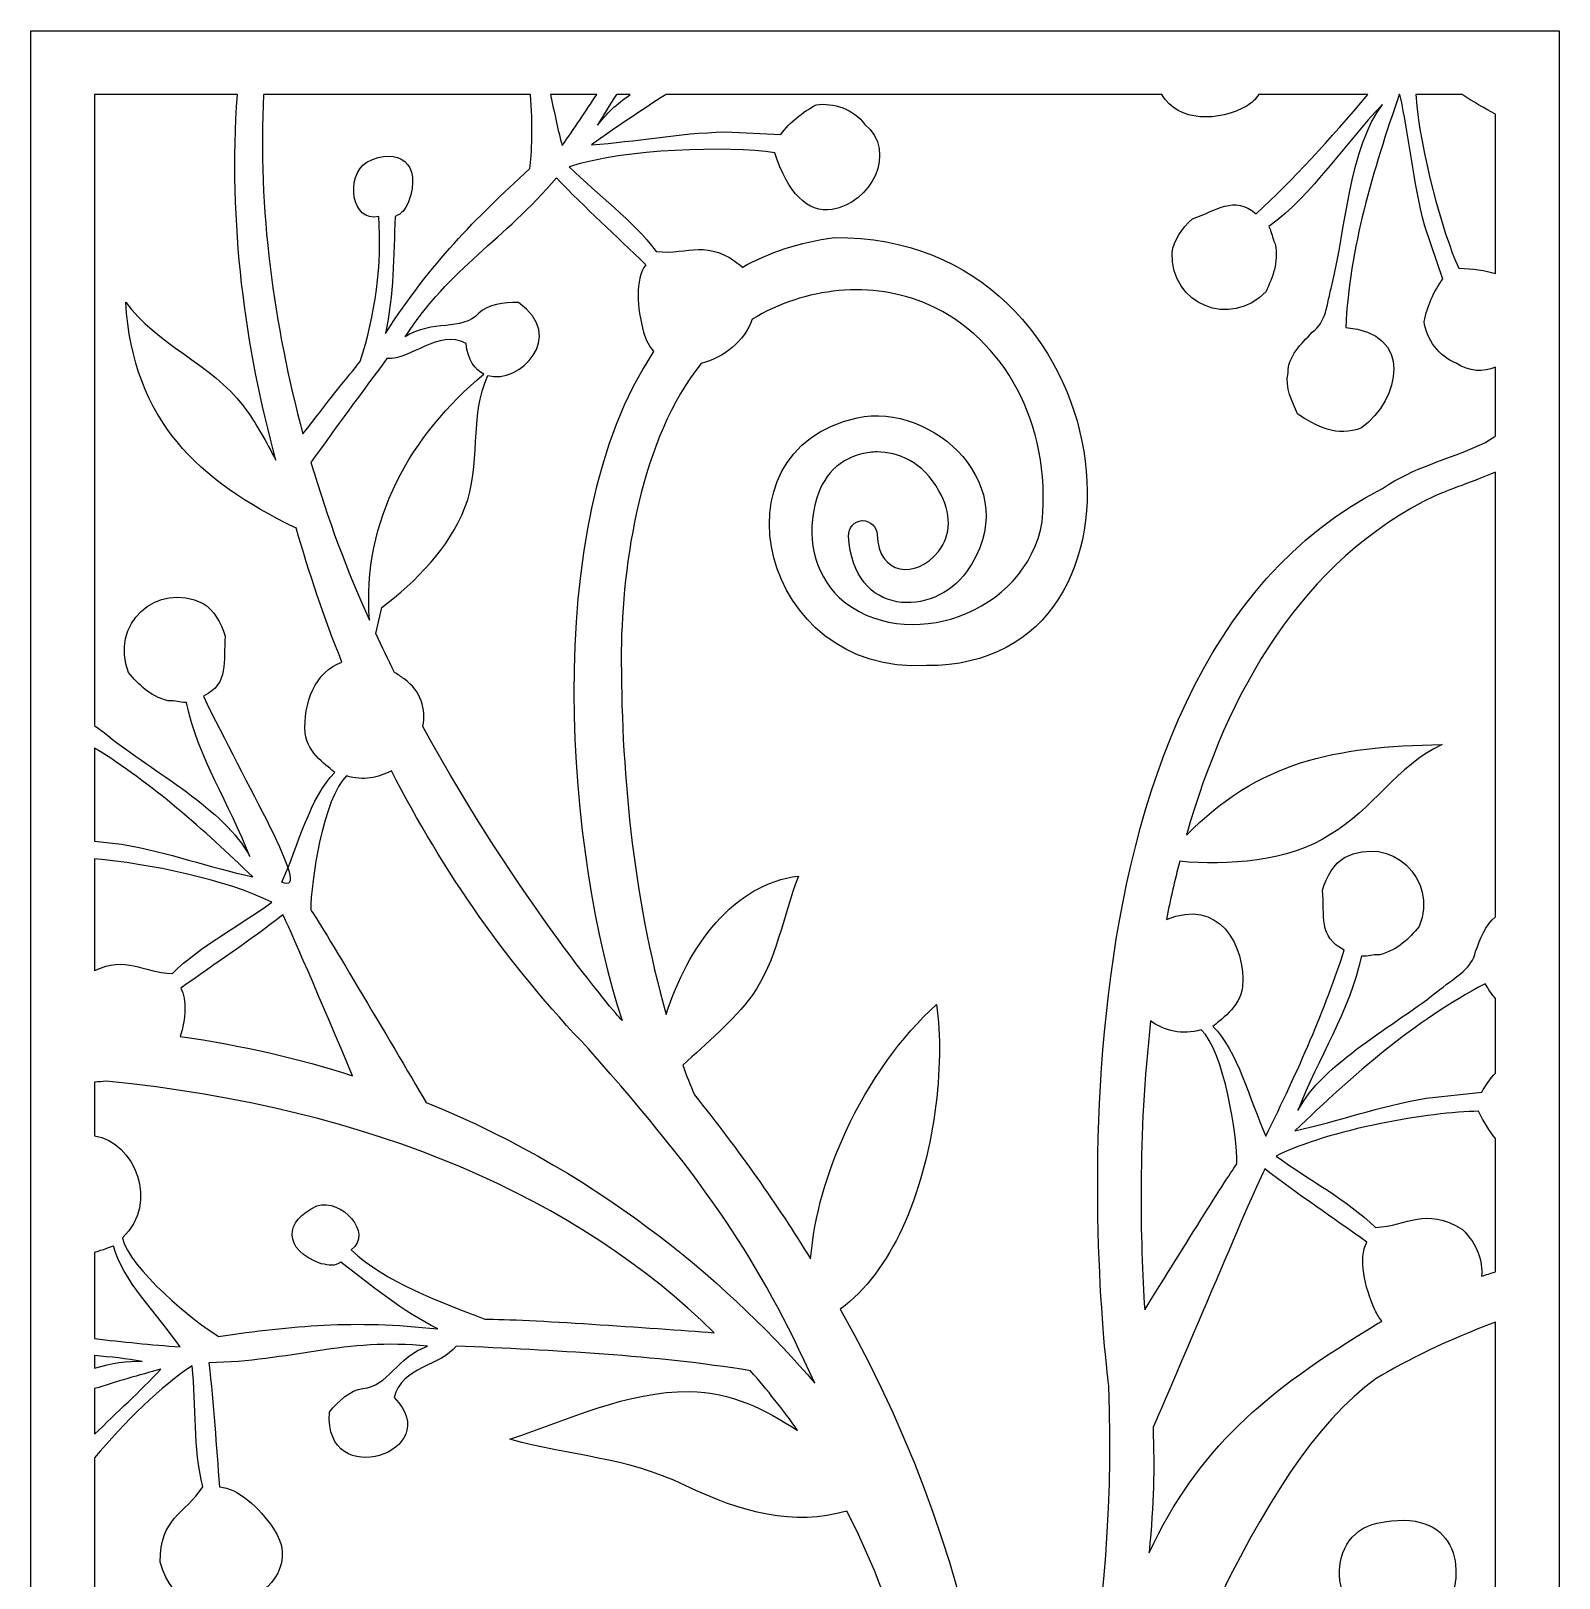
# Model space of a CAD drawing. Header units: centimetres. Extents: x -13.8 to -8, y -9 to 9.
# Drawn here: x -13.8 to -8, y 3.12 to 9 of the extents above; entities that cross this region are included whole.
import ezdxf

# ---------------------------------------------------------------- set-up
doc = ezdxf.new("R2010")
doc.units = ezdxf.units.CM
doc.header["$MEASUREMENT"] = 0
doc.layers.add('layer 1', color=7, linetype='Continuous')

msp = doc.modelspace()

# ---------------------------------------------------------------- linework, layer by layer
at = {"layer": 'layer 1', "color": 250}
for points, knots in [([(-7.99711, 9.00069), (-7.99711, 9.00069), (-13.80385, 9.00069), (-13.80385, 9.00069), (-13.80385, 9.00069), (-13.80385, 9.00069), (-13.80385, -9.00021), (-13.80385, -9.00021), (-13.80385, -9.00021), (-13.80385, -9.00021), (-7.99711, -9.00021), (-7.99711, -9.00021), (-7.99711, -9.00021), (-7.99711, -9.00021), (-7.99711, 9.00069), (-7.99711, 9.00069)], [0, 0, 0, 0, 0.2, 0.2, 0.2, 0.2, 0.4, 0.4, 0.4, 0.4, 0.6, 0.6, 0.6, 0.6, 1, 1, 1, 1]), ([(-13.5619, 8.75875), (-13.5619, 8.75875), (-13.01924, 8.75875), (-13.01924, 8.75875), (-13.01924, 8.75875), (-13.05449, 8.26856), (-12.98986, 7.79864), (-12.87276, 7.36895), (-12.87276, 7.36895), (-12.90981, 7.43896), (-12.94692, 7.50913), (-12.99624, 7.57498), (-12.99624, 7.57498), (-13.11853, 7.73552), (-13.32991, 7.81239), (-13.44384, 7.9703), (-13.44384, 7.9703), (-13.41496, 7.51735), (-13.16781, 7.29208), (-12.79857, 7.1123), (-12.79857, 7.1123), (-12.79857, 7.1123), (-12.79589, 7.1123), (-12.79589, 7.1123), (-12.79589, 7.1123), (-12.74687, 6.9396), (-12.68894, 6.769), (-12.62189, 6.60165), (-12.62189, 6.60165), (-12.72172, 6.56852), (-12.77129, 6.4447), (-12.76135, 6.33213), (-12.76135, 6.33213), (-12.75456, 6.25558), (-12.67036, 6.20292), (-12.6494, 6.18227), (-12.6494, 6.18227), (-12.74212, 6.09152), (-12.78863, 5.90306), (-12.85032, 5.76585), (-12.85032, 5.76585), (-12.72641, 5.70566), (-12.99575, 6.15088), (-13.1484, 6.47285), (-13.1484, 6.47285), (-13.04796, 6.52098), (-13.0752, 6.60448), (-13.06524, 6.70075), (-13.06524, 6.70075), (-13.08186, 6.75316), (-13.10868, 6.80035), (-13.14951, 6.82467), (-13.14951, 6.82467), (-13.32622, 6.91364), (-13.50579, 6.74394), (-13.43289, 6.56226), (-13.43289, 6.56226), (-13.39175, 6.51537), (-13.35662, 6.47463), (-13.28237, 6.45497), (-13.28237, 6.45497), (-13.25012, 6.45643), (-13.24578, 6.44781), (-13.21308, 6.44908), (-13.21308, 6.44908), (-13.16998, 6.24121), (-13.04737, 6.06019), (-12.97238, 5.86327), (-12.97238, 5.86327), (-13.06448, 6.04121), (-13.34201, 6.18666), (-13.51171, 6.32261), (-13.51171, 6.32261), (-13.52938, 6.33677), (-13.54632, 6.3491), (-13.5619, 6.36079), (-13.5619, 6.36079), (-13.5619, 6.36079), (-13.5619, 8.75875), (-13.5619, 8.75875)], [0, 0, 0, 0, 0.047619, 0.047619, 0.047619, 0.047619, 0.0952381, 0.0952381, 0.0952381, 0.0952381, 0.1428571, 0.1428571, 0.1428571, 0.1428571, 0.1904762, 0.1904762, 0.1904762, 0.1904762, 0.2380952, 0.2380952, 0.2380952, 0.2380952, 0.2857143, 0.2857143, 0.2857143, 0.2857143, 0.3333333, 0.3333333, 0.3333333, 0.3333333, 0.3809524, 0.3809524, 0.3809524, 0.3809524, 0.4285714, 0.4285714, 0.4285714, 0.4285714, 0.4761905, 0.4761905, 0.4761905, 0.4761905, 0.5238095, 0.5238095, 0.5238095, 0.5238095, 0.5714286, 0.5714286, 0.5714286, 0.5714286, 0.6190476, 0.6190476, 0.6190476, 0.6190476, 0.6666667, 0.6666667, 0.6666667, 0.6666667, 0.7142857, 0.7142857, 0.7142857, 0.7142857, 0.7619048, 0.7619048, 0.7619048, 0.7619048, 0.8095238, 0.8095238, 0.8095238, 0.8095238, 0.8571429, 0.8571429, 0.8571429, 0.8571429, 0.9047619, 0.9047619, 0.9047619, 0.9047619, 1, 1, 1, 1]), ([(-12.91979, 8.75875), (-12.91979, 8.75875), (-11.90541, 8.75875), (-11.90541, 8.75875), (-11.90541, 8.75875), (-11.89631, 8.64748), (-11.90012, 8.53121), (-11.90854, 8.47739), (-11.90854, 8.47739), (-12.11854, 8.28437), (-12.28134, 8.12217), (-12.45715, 7.85047), (-12.45715, 7.85047), (-12.42457, 7.99619), (-12.4259, 8.1474), (-12.42021, 8.29583), (-12.42021, 8.29583), (-12.39155, 8.30628), (-12.38359, 8.32159), (-12.36861, 8.35069), (-12.36861, 8.35069), (-12.31573, 8.49939), (-12.40856, 8.56261), (-12.52797, 8.50227), (-12.52797, 8.50227), (-12.61134, 8.44809), (-12.58541, 8.27085), (-12.48219, 8.2956), (-12.48219, 8.2956), (-12.46847, 8.11707), (-12.49674, 7.9181), (-12.55275, 7.74429), (-12.55275, 7.74429), (-12.59627, 7.69196), (-12.67889, 7.58746), (-12.77044, 7.46986), (-12.77044, 7.46986), (-12.88051, 7.87886), (-12.94303, 8.32678), (-12.91979, 8.75875)], [0, 0, 0, 0, 0.0909091, 0.0909091, 0.0909091, 0.0909091, 0.1818182, 0.1818182, 0.1818182, 0.1818182, 0.2727273, 0.2727273, 0.2727273, 0.2727273, 0.3636364, 0.3636364, 0.3636364, 0.3636364, 0.4545455, 0.4545455, 0.4545455, 0.4545455, 0.5454545, 0.5454545, 0.5454545, 0.5454545, 0.6363636, 0.6363636, 0.6363636, 0.6363636, 0.7272727, 0.7272727, 0.7272727, 0.7272727, 0.8181818, 0.8181818, 0.8181818, 0.8181818, 1, 1, 1, 1]), ([(-11.82972, 8.75875), (-11.82972, 8.75875), (-11.65407, 8.75875), (-11.65407, 8.75875), (-11.65407, 8.75875), (-11.69593, 8.69469), (-11.73977, 8.62994), (-11.78519, 8.56476), (-11.78519, 8.56476), (-11.80194, 8.62441), (-11.81484, 8.69234), (-11.82972, 8.75875)], [0, 0, 0, 0, 0.25, 0.25, 0.25, 0.25, 0.5, 0.5, 0.5, 0.5, 1, 1, 1, 1]), ([(-11.39039, 8.75875), (-11.39039, 8.75875), (-9.50641, 8.75875), (-9.50641, 8.75875), (-9.50641, 8.75875), (-9.44286, 8.65289), (-9.29092, 8.6544), (-9.18212, 8.71659), (-9.18212, 8.71659), (-9.16387, 8.72701), (-9.14969, 8.74197), (-9.13848, 8.75875), (-9.13848, 8.75875), (-9.13848, 8.75875), (-8.724, 8.75875), (-8.724, 8.75875), (-8.724, 8.75875), (-8.86672, 8.58845), (-9.00895, 8.43377), (-9.14819, 8.30613), (-9.14819, 8.30613), (-9.2339, 8.37727), (-9.29837, 8.31763), (-9.38999, 8.28646), (-9.38999, 8.28646), (-9.43065, 8.24943), (-9.46233, 8.20535), (-9.46737, 8.1581), (-9.46737, 8.1581), (-9.47433, 7.96039), (-9.24511, 7.86817), (-9.11054, 8.01031), (-9.11054, 8.01031), (-9.08513, 8.06729), (-9.06279, 8.11623), (-9.07595, 8.19191), (-9.07595, 8.19191), (-9.09078, 8.22059), (-9.08475, 8.22814), (-9.09957, 8.2573), (-9.09957, 8.2573), (-8.92873, 8.38333), (-8.81553, 8.57038), (-8.66797, 8.72079), (-8.66797, 8.72079), (-8.79112, 8.56276), (-8.80728, 8.24984), (-8.85987, 8.03885), (-8.85987, 8.03885), (-8.88043, 7.95639), (-8.88189, 7.89393), (-8.93468, 7.85574), (-8.93468, 7.85574), (-8.97795, 7.81039), (-9.02653, 7.76509), (-9.02706, 7.70101), (-9.02706, 7.70101), (-9.03948, 7.64526), (-9.01043, 7.59119), (-8.99069, 7.54577), (-8.99069, 7.54577), (-8.92332, 7.49918), (-8.83875, 7.45366), (-8.74753, 7.49289), (-8.74753, 7.49289), (-8.6003, 7.59879), (-8.54791, 7.85534), (-8.80782, 7.87314), (-8.80782, 7.87314), (-8.79367, 8.17443), (-8.70345, 8.47253), (-8.60429, 8.75875), (-8.60429, 8.75875), (-8.60429, 8.75875), (-8.60167, 8.75875), (-8.60167, 8.75875), (-8.60167, 8.75875), (-8.56525, 8.59241), (-8.55411, 8.43662), (-8.50739, 8.25873), (-8.50739, 8.25873), (-8.50739, 8.25873), (-8.43924, 8.05772), (-8.43924, 8.05772), (-8.43924, 8.05772), (-8.47469, 8.00931), (-8.49628, 7.95643), (-8.51007, 7.89595), (-8.51007, 7.89595), (-8.5002, 7.8283), (-8.45401, 7.76383), (-8.38762, 7.73826), (-8.38762, 7.73826), (-8.33744, 7.70497), (-8.28492, 7.70374), (-8.23906, 7.72267), (-8.23906, 7.72267), (-8.23906, 7.72267), (-8.23906, 7.46135), (-8.23906, 7.46135), (-8.23906, 7.46135), (-8.25246, 7.45292), (-8.26588, 7.44418), (-8.27935, 7.43511), (-8.27935, 7.43511), (-8.4329, 7.36571), (-8.54648, 7.34474), (-8.66741, 7.26238), (-8.66741, 7.26238), (-10.04569, 6.56228), (-9.72081, 3.9632), (-9.70844, 3.85195), (-9.70844, 3.85195), (-9.6668, 2.83818), (-9.91883, 1.95399), (-10.13464, 1.39344), (-10.13464, 1.39344), (-10.13464, 1.39344), (-10.16112, 1.37295), (-10.16112, 1.37295), (-10.16112, 1.37295), (-10.07126, 2.12531), (-10.13069, 3.08045), (-10.72862, 4.14337), (-10.72862, 4.14337), (-10.62979, 4.21481), (-10.55212, 4.32365), (-10.49363, 4.4497), (-10.49363, 4.4497), (-10.36777, 4.72093), (-10.33076, 5.07217), (-10.36247, 5.3009), (-10.36247, 5.3009), (-10.49548, 5.18063), (-10.61873, 5.00965), (-10.70733, 4.8187), (-10.70733, 4.8187), (-10.77877, 4.66474), (-10.82775, 4.49789), (-10.84133, 4.33447), (-10.84133, 4.33447), (-10.96736, 4.5388), (-11.11361, 4.7468), (-11.28292, 4.95787), (-11.28292, 4.95787), (-11.29832, 4.99466), (-11.31297, 5.03223), (-11.32689, 5.07045), (-11.32689, 5.07045), (-11.23655, 5.15426), (-11.13438, 5.23819), (-11.06353, 5.33579), (-11.06353, 5.33579), (-10.96901, 5.46732), (-10.94765, 5.63595), (-10.88719, 5.78894), (-10.88719, 5.78894), (-11.13255, 5.76048), (-11.30934, 5.52153), (-11.38966, 5.26349), (-11.38966, 5.26349), (-11.51802, 5.70735), (-11.56272, 6.21251), (-11.56055, 6.64361), (-11.56055, 6.64361), (-11.55764, 6.97251), (-11.48686, 7.45543), (-11.25649, 7.73727), (-11.25649, 7.73727), (-11.17254, 7.75782), (-11.09128, 7.82133), (-11.06332, 7.90482), (-11.06332, 7.90482), (-10.86302, 8.02629), (-10.60941, 8.05567), (-10.39185, 7.95979), (-10.39185, 7.95979), (-10.1073, 7.83441), (-9.92553, 7.50646), (-9.96133, 7.13568), (-9.96133, 7.13568), (-10.02014, 6.78487), (-10.48455, 6.62601), (-10.73117, 6.84596), (-10.73117, 6.84596), (-10.82997, 6.94354), (-10.86153, 7.07939), (-10.81774, 7.22628), (-10.81774, 7.22628), (-10.78886, 7.32369), (-10.71331, 7.38833), (-10.6159, 7.39918), (-10.6159, 7.39918), (-10.60712, 7.40027), (-10.59787, 7.40082), (-10.58862, 7.40082), (-10.58862, 7.40082), (-10.51001, 7.40082), (-10.41377, 7.36286), (-10.35358, 7.25364), (-10.35358, 7.25364), (-10.30564, 7.16725), (-10.30564, 7.08489), (-10.35509, 7.02306), (-10.35509, 7.02306), (-10.44031, 6.9157), (-10.58408, 6.93222), (-10.58837, 7.08622), (-10.58837, 7.08622), (-10.5897, 7.11559), (-10.61323, 7.13984), (-10.64362, 7.13984), (-10.64362, 7.13984), (-10.64435, 7.13984), (-10.64526, 7.13984), (-10.64613, 7.13971), (-10.64613, 7.13971), (-10.67487, 7.13837), (-10.69827, 7.1123), (-10.6968, 7.08073), (-10.6968, 7.08073), (-10.68089, 6.77228), (-10.37455, 6.77024), (-10.24848, 6.94566), (-10.24848, 6.94566), (-10.01603, 7.26911), (-10.38039, 7.59332), (-10.66472, 7.53066), (-10.66472, 7.53066), (-11.23216, 7.40558), (-11.02869, 6.55108), (-10.4004, 6.58878), (-10.4004, 6.58878), (-9.45312, 6.58402), (-9.63809, 8.22549), (-10.7518, 8.21541), (-10.7518, 8.21541), (-10.88362, 8.19819), (-10.99948, 8.15921), (-11.10092, 8.10235), (-11.10092, 8.10235), (-11.1019, 8.10371), (-11.10278, 8.10507), (-11.10379, 8.10644), (-11.10379, 8.10644), (-11.23353, 8.21388), (-11.30225, 8.14927), (-11.4276, 8.16238), (-11.4276, 8.16238), (-11.52012, 8.28462), (-11.6473, 8.37437), (-11.75836, 8.48426), (-11.75836, 8.48426), (-11.54846, 8.55375), (-11.15514, 8.56387), (-10.97701, 8.53805), (-10.97701, 8.53805), (-10.9286, 8.38536), (-10.8528, 8.30724), (-10.75937, 8.32233), (-10.75937, 8.32233), (-10.61313, 8.34609), (-10.50894, 8.53932), (-10.63578, 8.6468), (-10.63578, 8.6468), (-10.67856, 8.70308), (-10.75286, 8.72932), (-10.82015, 8.72001), (-10.82015, 8.72001), (-10.87405, 8.69013), (-10.91852, 8.65489), (-10.9549, 8.60767), (-10.9549, 8.60767), (-10.9549, 8.60767), (-11.16557, 8.6171), (-11.16557, 8.6171), (-11.16557, 8.6171), (-11.34992, 8.61241), (-11.50278, 8.57936), (-11.67345, 8.56841), (-11.67345, 8.56841), (-11.58122, 8.63372), (-11.48706, 8.69833), (-11.39039, 8.75875)], [0, 0, 0, 0, 0.0138889, 0.0138889, 0.0138889, 0.0138889, 0.0277778, 0.0277778, 0.0277778, 0.0277778, 0.0416667, 0.0416667, 0.0416667, 0.0416667, 0.0555556, 0.0555556, 0.0555556, 0.0555556, 0.0694444, 0.0694444, 0.0694444, 0.0694444, 0.0833333, 0.0833333, 0.0833333, 0.0833333, 0.0972222, 0.0972222, 0.0972222, 0.0972222, 0.1111111, 0.1111111, 0.1111111, 0.1111111, 0.125, 0.125, 0.125, 0.125, 0.1388889, 0.1388889, 0.1388889, 0.1388889, 0.1527778, 0.1527778, 0.1527778, 0.1527778, 0.1666667, 0.1666667, 0.1666667, 0.1666667, 0.1805556, 0.1805556, 0.1805556, 0.1805556, 0.1944444, 0.1944444, 0.1944444, 0.1944444, 0.2083333, 0.2083333, 0.2083333, 0.2083333, 0.2222222, 0.2222222, 0.2222222, 0.2222222, 0.2361111, 0.2361111, 0.2361111, 0.2361111, 0.25, 0.25, 0.25, 0.25, 0.2638889, 0.2638889, 0.2638889, 0.2638889, 0.2777778, 0.2777778, 0.2777778, 0.2777778, 0.2916667, 0.2916667, 0.2916667, 0.2916667, 0.3055556, 0.3055556, 0.3055556, 0.3055556, 0.3194444, 0.3194444, 0.3194444, 0.3194444, 0.3333333, 0.3333333, 0.3333333, 0.3333333, 0.3472222, 0.3472222, 0.3472222, 0.3472222, 0.3611111, 0.3611111, 0.3611111, 0.3611111, 0.375, 0.375, 0.375, 0.375, 0.3888889, 0.3888889, 0.3888889, 0.3888889, 0.4027778, 0.4027778, 0.4027778, 0.4027778, 0.4166667, 0.4166667, 0.4166667, 0.4166667, 0.4305556, 0.4305556, 0.4305556, 0.4305556, 0.4444444, 0.4444444, 0.4444444, 0.4444444, 0.4583333, 0.4583333, 0.4583333, 0.4583333, 0.4722222, 0.4722222, 0.4722222, 0.4722222, 0.4861111, 0.4861111, 0.4861111, 0.4861111, 0.5, 0.5, 0.5, 0.5, 0.5138889, 0.5138889, 0.5138889, 0.5138889, 0.5277778, 0.5277778, 0.5277778, 0.5277778, 0.5416667, 0.5416667, 0.5416667, 0.5416667, 0.5555556, 0.5555556, 0.5555556, 0.5555556, 0.5694444, 0.5694444, 0.5694444, 0.5694444, 0.5833333, 0.5833333, 0.5833333, 0.5833333, 0.5972222, 0.5972222, 0.5972222, 0.5972222, 0.6111111, 0.6111111, 0.6111111, 0.6111111, 0.625, 0.625, 0.625, 0.625, 0.6388889, 0.6388889, 0.6388889, 0.6388889, 0.6527778, 0.6527778, 0.6527778, 0.6527778, 0.6666667, 0.6666667, 0.6666667, 0.6666667, 0.6805556, 0.6805556, 0.6805556, 0.6805556, 0.6944444, 0.6944444, 0.6944444, 0.6944444, 0.7083333, 0.7083333, 0.7083333, 0.7083333, 0.7222222, 0.7222222, 0.7222222, 0.7222222, 0.7361111, 0.7361111, 0.7361111, 0.7361111, 0.75, 0.75, 0.75, 0.75, 0.7638889, 0.7638889, 0.7638889, 0.7638889, 0.7777778, 0.7777778, 0.7777778, 0.7777778, 0.7916667, 0.7916667, 0.7916667, 0.7916667, 0.8055556, 0.8055556, 0.8055556, 0.8055556, 0.8194444, 0.8194444, 0.8194444, 0.8194444, 0.8333333, 0.8333333, 0.8333333, 0.8333333, 0.8472222, 0.8472222, 0.8472222, 0.8472222, 0.8611111, 0.8611111, 0.8611111, 0.8611111, 0.875, 0.875, 0.875, 0.875, 0.8888889, 0.8888889, 0.8888889, 0.8888889, 0.9027778, 0.9027778, 0.9027778, 0.9027778, 0.9166667, 0.9166667, 0.9166667, 0.9166667, 0.9305556, 0.9305556, 0.9305556, 0.9305556, 0.9444444, 0.9444444, 0.9444444, 0.9444444, 0.9583333, 0.9583333, 0.9583333, 0.9583333, 0.9722222, 0.9722222, 0.9722222, 0.9722222, 1, 1, 1, 1]), ([(-11.57892, 8.75875), (-11.57892, 8.75875), (-11.52697, 8.75875), (-11.52697, 8.75875), (-11.52697, 8.75875), (-11.57712, 8.72329), (-11.62016, 8.68494), (-11.6509, 8.64247), (-11.6509, 8.64247), (-11.6286, 8.68209), (-11.60421, 8.72064), (-11.57892, 8.75875)], [0, 0, 0, 0, 0.25, 0.25, 0.25, 0.25, 0.5, 0.5, 0.5, 0.5, 1, 1, 1, 1]), ([(-8.54195, 8.75875), (-8.54195, 8.75875), (-8.36569, 8.75875), (-8.36569, 8.75875), (-8.36569, 8.75875), (-8.32402, 8.73249), (-8.28221, 8.70699), (-8.23906, 8.68428), (-8.23906, 8.68428), (-8.23906, 8.68428), (-8.23906, 8.07892), (-8.23906, 8.07892), (-8.23906, 8.07892), (-8.27773, 8.09066), (-8.32432, 8.09727), (-8.37812, 8.0986), (-8.37812, 8.0986), (-8.44173, 8.23869), (-8.52376, 8.53606), (-8.54195, 8.75875)], [0, 0, 0, 0, 0.1666667, 0.1666667, 0.1666667, 0.1666667, 0.3333333, 0.3333333, 0.3333333, 0.3333333, 0.5, 0.5, 0.5, 0.5, 0.6666667, 0.6666667, 0.6666667, 0.6666667, 1, 1, 1, 1]), ([(-12.42183, 6.56253), (-12.41001, 6.55532), (-12.39793, 6.54724), (-12.38556, 6.5382), (-12.38556, 6.5382), (-12.32117, 6.49217), (-12.30201, 6.42354), (-12.31426, 6.35734), (-12.31426, 6.35734), (-11.95062, 5.69124), (-11.57255, 5.25717), (-11.5631, 5.24526), (-11.5631, 5.24526), (-11.5631, 5.24526), (-11.55761, 5.23977), (-11.55761, 5.23977), (-11.55761, 5.23977), (-11.75774, 5.84478), (-11.88619, 7.11022), (-11.43766, 7.78288), (-11.43766, 7.78288), (-11.45405, 7.80157), (-11.46713, 7.82552), (-11.47556, 7.85551), (-11.47556, 7.85551), (-11.50141, 7.94767), (-11.50919, 8.05556), (-11.46755, 8.11234), (-11.46755, 8.11234), (-11.58113, 8.22277), (-11.69598, 8.32625), (-11.80717, 8.44278), (-11.80717, 8.44278), (-12.00611, 8.20578), (-12.21118, 8.10155), (-12.38168, 7.83875), (-12.38168, 7.83875), (-12.28001, 7.90439), (-12.16639, 7.85796), (-12.10183, 7.92756), (-12.10183, 7.92756), (-12.06619, 7.96129), (-12.00808, 7.96993), (-11.95133, 7.9688), (-11.95133, 7.9688), (-11.76505, 7.83813), (-11.94834, 7.65737), (-12.06764, 7.6911), (-12.06764, 7.6911), (-12.13916, 7.53685), (-12.09202, 7.34581), (-12.15484, 7.18956), (-12.15484, 7.18956), (-12.2165, 7.033), (-12.34017, 6.90952), (-12.47047, 6.80925), (-12.47047, 6.80925), (-12.47047, 6.80925), (-12.49387, 6.71036), (-12.49387, 6.71036), (-12.49387, 6.71036), (-12.47019, 6.66011), (-12.44612, 6.61085), (-12.42183, 6.56253)], [0, 0, 0, 0, 0.0588235, 0.0588235, 0.0588235, 0.0588235, 0.1176471, 0.1176471, 0.1176471, 0.1176471, 0.1764706, 0.1764706, 0.1764706, 0.1764706, 0.2352941, 0.2352941, 0.2352941, 0.2352941, 0.2941176, 0.2941176, 0.2941176, 0.2941176, 0.3529412, 0.3529412, 0.3529412, 0.3529412, 0.4117647, 0.4117647, 0.4117647, 0.4117647, 0.4705882, 0.4705882, 0.4705882, 0.4705882, 0.5294118, 0.5294118, 0.5294118, 0.5294118, 0.5882353, 0.5882353, 0.5882353, 0.5882353, 0.6470588, 0.6470588, 0.6470588, 0.6470588, 0.7058824, 0.7058824, 0.7058824, 0.7058824, 0.7647059, 0.7647059, 0.7647059, 0.7647059, 0.8235294, 0.8235294, 0.8235294, 0.8235294, 0.8823529, 0.8823529, 0.8823529, 0.8823529, 1, 1, 1, 1]), ([(-12.08309, 7.69688), (-12.36037, 7.46409), (-12.54623, 7.14446), (-12.51726, 6.76117), (-12.51726, 6.76117), (-12.60025, 6.9429), (-12.67638, 7.14577), (-12.73983, 7.36124), (-12.73983, 7.36124), (-12.645, 7.49453), (-12.54735, 7.62574), (-12.45107, 7.7555), (-12.45107, 7.7555), (-12.35932, 7.74997), (-12.25747, 7.86778), (-12.15046, 7.81333), (-12.15046, 7.81333), (-12.14338, 7.74927), (-12.11699, 7.71288), (-12.08309, 7.69688)], [0, 0, 0, 0, 0.1666667, 0.1666667, 0.1666667, 0.1666667, 0.3333333, 0.3333333, 0.3333333, 0.3333333, 0.5, 0.5, 0.5, 0.5, 0.6666667, 0.6666667, 0.6666667, 0.6666667, 1, 1, 1, 1]), ([(-8.23906, 7.32335), (-8.23906, 7.32335), (-8.23906, 5.63417), (-8.23906, 5.63417), (-8.23906, 5.63417), (-8.27782, 5.60243), (-8.29547, 5.55063), (-8.3147, 5.50217), (-8.3147, 5.50217), (-8.32734, 5.43826), (-8.38346, 5.41083), (-8.44979, 5.35768), (-8.44979, 5.35768), (-8.61949, 5.22173), (-8.89703, 5.07629), (-8.98913, 4.89836), (-8.98913, 4.89836), (-8.91413, 5.09527), (-8.79152, 5.27629), (-8.74842, 5.48417), (-8.74842, 5.48417), (-8.71573, 5.4829), (-8.71139, 5.49151), (-8.67914, 5.49004), (-8.67914, 5.49004), (-8.60489, 5.50971), (-8.56976, 5.55044), (-8.52862, 5.59735), (-8.52862, 5.59735), (-8.45571, 5.77901), (-8.63529, 5.94872), (-8.812, 5.85976), (-8.812, 5.85976), (-8.85282, 5.83544), (-8.87964, 5.78823), (-8.89626, 5.73582), (-8.89626, 5.73582), (-8.8863, 5.63955), (-8.91354, 5.55606), (-8.81311, 5.50793), (-8.81311, 5.50793), (-8.88349, 5.28883), (-8.98844, 5.04889), (-9.11119, 4.80094), (-9.11119, 4.80094), (-9.17288, 4.93814), (-9.21938, 5.12661), (-9.31211, 5.21736), (-9.31211, 5.21736), (-9.29115, 5.238), (-9.20694, 5.29067), (-9.20016, 5.36721), (-9.20016, 5.36721), (-9.18609, 5.52657), (-9.29121, 5.70842), (-9.48943, 5.62374), (-9.48943, 5.62374), (-9.4747, 5.69769), (-9.45789, 5.7717), (-9.43876, 5.84532), (-9.43876, 5.84532), (-9.25898, 5.8281), (-9.0224, 5.84319), (-8.867, 5.94688), (-8.867, 5.94688), (-8.70495, 6.0401), (-8.61436, 6.20903), (-8.44146, 6.28871), (-8.44146, 6.28871), (-8.85598, 6.2817), (-9.13736, 6.22408), (-9.41339, 5.94402), (-9.41339, 5.94402), (-9.25817, 6.48773), (-8.97678, 6.98881), (-8.46749, 7.23445), (-8.46749, 7.23445), (-8.44638, 7.24442), (-8.33784, 7.28346), (-8.23906, 7.32335)], [0, 0, 0, 0, 0.047619, 0.047619, 0.047619, 0.047619, 0.0952381, 0.0952381, 0.0952381, 0.0952381, 0.1428571, 0.1428571, 0.1428571, 0.1428571, 0.1904762, 0.1904762, 0.1904762, 0.1904762, 0.2380952, 0.2380952, 0.2380952, 0.2380952, 0.2857143, 0.2857143, 0.2857143, 0.2857143, 0.3333333, 0.3333333, 0.3333333, 0.3333333, 0.3809524, 0.3809524, 0.3809524, 0.3809524, 0.4285714, 0.4285714, 0.4285714, 0.4285714, 0.4761905, 0.4761905, 0.4761905, 0.4761905, 0.5238095, 0.5238095, 0.5238095, 0.5238095, 0.5714286, 0.5714286, 0.5714286, 0.5714286, 0.6190476, 0.6190476, 0.6190476, 0.6190476, 0.6666667, 0.6666667, 0.6666667, 0.6666667, 0.7142857, 0.7142857, 0.7142857, 0.7142857, 0.7619048, 0.7619048, 0.7619048, 0.7619048, 0.8095238, 0.8095238, 0.8095238, 0.8095238, 0.8571429, 0.8571429, 0.8571429, 0.8571429, 0.9047619, 0.9047619, 0.9047619, 0.9047619, 1, 1, 1, 1]), ([(-13.5619, 5.92124), (-13.5619, 5.92124), (-13.5619, 6.2754), (-13.5619, 6.2754), (-13.5619, 6.2754), (-13.34292, 6.14086), (-13.14673, 5.96452), (-12.96099, 5.78617), (-12.96099, 5.78617), (-13.12924, 5.82257), (-13.27646, 5.87831), (-13.45926, 5.9105), (-13.45926, 5.9105), (-13.45926, 5.9105), (-13.5619, 5.92124), (-13.5619, 5.92124)], [0, 0, 0, 0, 0.2, 0.2, 0.2, 0.2, 0.4, 0.4, 0.4, 0.4, 0.6, 0.6, 0.6, 0.6, 1, 1, 1, 1]), ([(-12.43437, 6.18946), (-12.23823, 5.80683), (-11.98923, 5.44862), (-11.6839, 5.13134), (-11.6839, 5.13134), (-11.22676, 4.61253), (-11.04283, 4.33651), (-10.8246, 3.86163), (-10.8246, 3.86163), (-11.12548, 4.21096), (-11.60679, 4.64618), (-12.30205, 4.9291), (-12.30205, 4.9291), (-12.43204, 5.14805), (-12.7132, 5.62656), (-12.74059, 5.66046), (-12.74059, 5.66046), (-12.74124, 5.76452), (-12.69187, 6.08989), (-12.60451, 6.1694), (-12.60451, 6.1694), (-12.54157, 6.15111), (-12.48266, 6.1618), (-12.43437, 6.18946)], [0, 0, 0, 0, 0.1428571, 0.1428571, 0.1428571, 0.1428571, 0.2857143, 0.2857143, 0.2857143, 0.2857143, 0.4285714, 0.4285714, 0.4285714, 0.4285714, 0.5714286, 0.5714286, 0.5714286, 0.5714286, 0.7142857, 0.7142857, 0.7142857, 0.7142857, 1, 1, 1, 1]), ([(-13.5619, 5.43034), (-13.5619, 5.43034), (-13.5619, 5.8549), (-13.5619, 5.8549), (-13.5619, 5.8549), (-13.36225, 5.83719), (-13.0571, 5.77481), (-12.88904, 5.68974), (-12.88904, 5.68974), (-13.01601, 5.59694), (-13.156, 5.5266), (-13.26636, 5.41875), (-13.26636, 5.41875), (-13.38236, 5.42395), (-13.44141, 5.48685), (-13.5619, 5.43034)], [0, 0, 0, 0, 0.2, 0.2, 0.2, 0.2, 0.4, 0.4, 0.4, 0.4, 0.6, 0.6, 0.6, 0.6, 1, 1, 1, 1]), ([(-12.58141, 5.03035), (-12.78379, 5.09497), (-13.00209, 5.1462), (-13.23685, 5.17955), (-13.23685, 5.17955), (-13.21623, 5.24783), (-13.20993, 5.31704), (-13.23408, 5.36297), (-13.23408, 5.36297), (-13.10451, 5.45593), (-12.97475, 5.54178), (-12.84666, 5.64115), (-12.84666, 5.64115), (-12.82818, 5.61092), (-12.6982, 5.30445), (-12.58141, 5.03035)], [0, 0, 0, 0, 0.2, 0.2, 0.2, 0.2, 0.4, 0.4, 0.4, 0.4, 0.6, 0.6, 0.6, 0.6, 1, 1, 1, 1]), ([(-8.23906, 5.32374), (-8.23906, 5.32374), (-8.23906, 5.04015), (-8.23906, 5.04015), (-8.23906, 5.04015), (-8.25899, 5.01816), (-8.27634, 4.99429), (-8.29114, 4.96766), (-8.29114, 4.96766), (-8.29114, 4.96766), (-8.50224, 4.94559), (-8.50224, 4.94559), (-8.50224, 4.94559), (-8.68505, 4.91339), (-8.83226, 4.85766), (-9.00052, 4.82126), (-9.00052, 4.82126), (-8.78091, 5.03211), (-8.54672, 5.24013), (-8.27749, 5.37965), (-8.27749, 5.37965), (-8.26541, 5.35752), (-8.25253, 5.33902), (-8.23906, 5.32374)], [0, 0, 0, 0, 0.1428571, 0.1428571, 0.1428571, 0.1428571, 0.2857143, 0.2857143, 0.2857143, 0.2857143, 0.4285714, 0.4285714, 0.4285714, 0.4285714, 0.5714286, 0.5714286, 0.5714286, 0.5714286, 0.7142857, 0.7142857, 0.7142857, 0.7142857, 1, 1, 1, 1]), ([(-9.57151, 4.14093), (-9.58828, 4.39523), (-9.59921, 4.79908), (-9.54904, 5.23879), (-9.54904, 5.23879), (-9.49721, 5.20096), (-9.42981, 5.18333), (-9.35699, 5.20448), (-9.35699, 5.20448), (-9.26965, 5.12498), (-9.22026, 4.7996), (-9.22092, 4.69554), (-9.22092, 4.69554), (-9.24632, 4.6641), (-9.45161, 4.33398), (-9.57151, 4.14093)], [0, 0, 0, 0, 0.2, 0.2, 0.2, 0.2, 0.4, 0.4, 0.4, 0.4, 0.6, 0.6, 0.6, 0.6, 1, 1, 1, 1]), ([(-13.5619, 4.8024), (-13.5619, 4.8024), (-13.5619, 5.00541), (-13.5619, 5.00541), (-13.5619, 5.00541), (-13.54724, 5.00685), (-13.5326, 5.00828), (-13.51785, 5.00962), (-13.51785, 5.00962), (-12.491, 4.90759), (-11.72584, 4.56133), (-11.20708, 4.05376), (-11.20708, 4.05376), (-11.44379, 4.07076), (-11.92175, 4.10644), (-12.079, 4.10505), (-12.079, 4.10505), (-12.24905, 4.17166), (-12.45728, 4.24545), (-12.58684, 4.36902), (-12.58684, 4.36902), (-12.50235, 4.43329), (-12.62319, 4.56552), (-12.7179, 4.53525), (-12.7179, 4.53525), (-12.84018, 4.48096), (-12.84996, 4.36908), (-12.70135, 4.31593), (-12.70135, 4.31593), (-12.66935, 4.30912), (-12.65246, 4.3056), (-12.62623, 4.32118), (-12.62623, 4.32118), (-12.50769, 4.23166), (-12.39145, 4.13495), (-12.258, 4.06798), (-12.258, 4.06798), (-12.57964, 4.10376), (-12.80824, 4.08033), (-13.09058, 4.03984), (-13.09058, 4.03984), (-13.17979, 4.09209), (-13.43263, 4.29941), (-13.45619, 4.41437), (-13.45619, 4.41437), (-13.31469, 4.54668), (-13.41009, 4.77851), (-13.5619, 4.8024)], [0, 0, 0, 0, 0.0769231, 0.0769231, 0.0769231, 0.0769231, 0.1538462, 0.1538462, 0.1538462, 0.1538462, 0.2307692, 0.2307692, 0.2307692, 0.2307692, 0.3076923, 0.3076923, 0.3076923, 0.3076923, 0.3846154, 0.3846154, 0.3846154, 0.3846154, 0.4615385, 0.4615385, 0.4615385, 0.4615385, 0.5384615, 0.5384615, 0.5384615, 0.5384615, 0.6153846, 0.6153846, 0.6153846, 0.6153846, 0.6923077, 0.6923077, 0.6923077, 0.6923077, 0.7692308, 0.7692308, 0.7692308, 0.7692308, 0.8461538, 0.8461538, 0.8461538, 0.8461538, 1, 1, 1, 1]), ([(-8.23906, 4.7916), (-8.23906, 4.7916), (-8.23906, 4.28523), (-8.23906, 4.28523), (-8.23906, 4.28523), (-8.25685, 4.27966), (-8.27445, 4.27388), (-8.29187, 4.26796), (-8.29187, 4.26796), (-8.28641, 4.326), (-8.30617, 4.38835), (-8.36447, 4.4465), (-8.36447, 4.4465), (-8.50966, 4.53408), (-8.5684, 4.4595), (-8.69514, 4.45383), (-8.69514, 4.45383), (-8.8055, 4.56167), (-8.94549, 4.63203), (-9.07246, 4.72482), (-9.07246, 4.72482), (-8.8739, 4.82534), (-8.48392, 4.89416), (-8.30274, 4.89506), (-8.30274, 4.89506), (-8.28269, 4.8542), (-8.26139, 4.8196), (-8.23906, 4.7916)], [0, 0, 0, 0, 0.125, 0.125, 0.125, 0.125, 0.25, 0.25, 0.25, 0.25, 0.375, 0.375, 0.375, 0.375, 0.5, 0.5, 0.5, 0.5, 0.625, 0.625, 0.625, 0.625, 0.75, 0.75, 0.75, 0.75, 1, 1, 1, 1]), ([(-8.6707, 4.09747), (-8.67531, 4.09478), (-8.67989, 4.09207), (-8.68441, 4.08936), (-8.68441, 4.08936), (-9.12098, 3.82856), (-9.3708, 3.60766), (-9.55473, 3.2177), (-9.55473, 3.2177), (-9.5367, 3.41667), (-9.53428, 3.52513), (-9.53978, 3.69448), (-9.53978, 3.69448), (-9.43954, 3.92008), (-9.14349, 4.62938), (-9.11485, 4.67623), (-9.11485, 4.67623), (-8.98676, 4.57685), (-8.85699, 4.49099), (-8.72743, 4.39805), (-8.72743, 4.39805), (-8.76041, 4.33531), (-8.73655, 4.22907), (-8.69704, 4.14121), (-8.69704, 4.14121), (-8.68947, 4.12438), (-8.6806, 4.10987), (-8.6707, 4.09747)], [0, 0, 0, 0, 0.125, 0.125, 0.125, 0.125, 0.25, 0.25, 0.25, 0.25, 0.375, 0.375, 0.375, 0.375, 0.5, 0.5, 0.5, 0.5, 0.625, 0.625, 0.625, 0.625, 0.75, 0.75, 0.75, 0.75, 1, 1, 1, 1]), ([(-13.5619, 4.03137), (-13.5619, 4.03137), (-13.5619, 4.35893), (-13.5619, 4.35893), (-13.5619, 4.35893), (-13.53013, 4.36706), (-13.50337, 4.37905), (-13.48997, 4.38257), (-13.48997, 4.38257), (-13.45951, 4.25732), (-13.32216, 4.12194), (-13.23628, 3.99961), (-13.23628, 3.99961), (-13.3479, 4.00817), (-13.45687, 4.0186), (-13.5619, 4.03137)], [0, 0, 0, 0, 0.2, 0.2, 0.2, 0.2, 0.4, 0.4, 0.4, 0.4, 0.6, 0.6, 0.6, 0.6, 1, 1, 1, 1]), ([(-8.23906, 4.09357), (-8.23906, 4.09357), (-8.23906, 2.73956), (-8.23906, 2.73956), (-8.23906, 2.73956), (-8.3418, 2.64087), (-8.45435, 2.5412), (-8.57307, 2.44148), (-8.57307, 2.44148), (-8.57456, 2.59094), (-8.54182, 2.78101), (-8.59007, 2.90054), (-8.59007, 2.90054), (-8.56277, 2.91097), (-8.46513, 2.92536), (-8.42848, 2.99234), (-8.42848, 2.99234), (-8.34177, 3.15084), (-8.38361, 3.39721), (-8.68842, 3.32958), (-8.68842, 3.32958), (-8.90358, 3.28413), (-8.86724, 2.93686), (-8.63604, 2.90669), (-8.63604, 2.90669), (-8.58822, 2.79954), (-8.67287, 2.48372), (-8.71492, 2.38927), (-8.71492, 2.38927), (-8.96795, 2.25764), (-9.16739, 2.14347), (-9.40793, 1.92696), (-9.40793, 1.92696), (-9.33848, 2.05916), (-9.30038, 2.20549), (-9.25622, 2.3473), (-9.25622, 2.3473), (-9.22583, 2.34994), (-9.21415, 2.36263), (-9.19212, 2.38683), (-9.19212, 2.38683), (-9.10232, 2.51661), (-9.17546, 2.60185), (-9.30647, 2.5747), (-9.30647, 2.5747), (-9.40108, 2.54411), (-9.42222, 2.36624), (-9.31612, 2.36323), (-9.31612, 2.36323), (-9.34938, 2.18731), (-9.42852, 2.00257), (-9.52789, 1.84934), (-9.52789, 1.84934), (-9.594, 1.80281), (-9.73249, 1.69962), (-9.87757, 1.58979), (-9.87757, 1.58979), (-9.50884, 2.57541), (-9.1521, 3.54957), (-8.69258, 3.87936), (-8.69258, 3.87936), (-8.578, 3.94778), (-8.41852, 4.02711), (-8.23906, 4.09357)], [0, 0, 0, 0, 0.0588235, 0.0588235, 0.0588235, 0.0588235, 0.1176471, 0.1176471, 0.1176471, 0.1176471, 0.1764706, 0.1764706, 0.1764706, 0.1764706, 0.2352941, 0.2352941, 0.2352941, 0.2352941, 0.2941176, 0.2941176, 0.2941176, 0.2941176, 0.3529412, 0.3529412, 0.3529412, 0.3529412, 0.4117647, 0.4117647, 0.4117647, 0.4117647, 0.4705882, 0.4705882, 0.4705882, 0.4705882, 0.5294118, 0.5294118, 0.5294118, 0.5294118, 0.5882353, 0.5882353, 0.5882353, 0.5882353, 0.6470588, 0.6470588, 0.6470588, 0.6470588, 0.7058824, 0.7058824, 0.7058824, 0.7058824, 0.7647059, 0.7647059, 0.7647059, 0.7647059, 0.8235294, 0.8235294, 0.8235294, 0.8235294, 0.8823529, 0.8823529, 0.8823529, 0.8823529, 1, 1, 1, 1]), ([(-13.5619, 1.5547), (-13.5619, 1.5547), (-13.5619, 1.95744), (-13.5619, 1.95744), (-13.5619, 1.95744), (-13.38098, 2.26921), (-13.40913, 2.64115), (-13.5619, 2.94321), (-13.5619, 2.94321), (-13.5619, 2.94321), (-13.5619, 3.57877), (-13.5619, 3.57877), (-13.5619, 3.57877), (-13.44829, 3.71285), (-13.30624, 3.85465), (-13.19093, 3.92792), (-13.19093, 3.92792), (-13.17612, 3.77237), (-13.18708, 3.6171), (-13.15098, 3.46811), (-13.15098, 3.46811), (-13.22015, 3.36274), (-13.31366, 3.35041), (-13.31255, 3.18196), (-13.31255, 3.18196), (-13.22621, 2.84103), (-12.71254, 3.06805), (-12.88301, 3.31107), (-12.88301, 3.31107), (-12.938, 3.38939), (-13.01663, 3.46369), (-13.08695, 3.46738), (-13.08695, 3.46738), (-13.10059, 3.62521), (-13.10806, 3.77961), (-13.12791, 3.93946), (-13.12791, 3.93946), (-12.81853, 3.94354), (-12.60805, 4.03638), (-12.29666, 4.00213), (-12.29666, 4.00213), (-12.41182, 3.96492), (-12.44777, 3.84757), (-12.54253, 3.84161), (-12.54253, 3.84161), (-12.59119, 3.83535), (-12.63465, 3.79584), (-12.66968, 3.75118), (-12.66968, 3.75118), (-12.69212, 3.44599), (-12.22133, 3.60102), (-12.42329, 3.807), (-12.42329, 3.807), (-12.39774, 3.9243), (-12.24208, 3.92861), (-12.18829, 4.00318), (-12.18829, 4.00318), (-11.81726, 3.98574), (-11.43584, 3.96928), (-11.06967, 3.90911), (-11.06967, 3.90911), (-11.0054, 3.83626), (-10.94562, 3.76057), (-10.89036, 3.68227), (-10.89036, 3.68227), (-11.01611, 3.76215), (-11.1413, 3.82894), (-11.3024, 3.83024), (-11.3024, 3.83024), (-11.53775, 3.83171), (-11.76254, 3.72349), (-11.9841, 3.64925), (-11.9841, 3.64925), (-11.7406, 3.58012), (-11.55343, 3.58563), (-11.31749, 3.47318), (-11.31749, 3.47318), (-11.10508, 3.37051), (-10.90432, 3.31615), (-10.70397, 3.37605), (-10.70397, 3.37605), (-10.21266, 2.43456), (-10.27023, 1.20009), (-10.8246, -0.04119), (-10.8246, -0.04119), (-10.71959, 0.62908), (-10.54867, 2.28572), (-11.07858, 2.74965), (-11.07858, 2.74965), (-11.25837, 2.94734), (-11.52735, 3.04755), (-11.87609, 3.04755), (-11.87609, 3.04755), (-11.88976, 3.04755), (-12.1877, 3.04474), (-12.37583, 2.81684), (-12.37583, 2.81684), (-12.50213, 2.66581), (-12.5474, 2.45309), (-12.51169, 2.18674), (-12.51169, 2.18674), (-12.50752, 2.16902), (-12.44257, 1.80767), (-12.17419, 1.67219), (-12.17419, 1.67219), (-12.30953, 1.6508), (-12.36189, 1.49341), (-12.33483, 1.36051), (-12.33483, 1.36051), (-12.31873, 1.28149), (-12.22469, 1.2365), (-12.2004, 1.21745), (-12.2004, 1.21745), (-12.28639, 1.11185), (-12.31263, 0.90982), (-12.36077, 0.75944), (-12.36077, 0.75944), (-12.51807, 1.00356), (-12.65585, 1.24139), (-12.75511, 1.46157), (-12.75511, 1.46157), (-12.65604, 1.52362), (-12.69431, 1.60748), (-12.69528, 1.70907), (-12.69528, 1.70907), (-12.71881, 1.76176), (-12.75235, 1.80781), (-12.7978, 1.82836), (-12.7978, 1.82836), (-12.99259, 1.90028), (-13.15984, 1.70209), (-13.06236, 1.52124), (-13.06236, 1.52124), (-13.01392, 1.47718), (-12.97247, 1.43884), (-12.8927, 1.42711), (-12.8927, 1.42711), (-12.85925, 1.43245), (-12.8537, 1.42397), (-12.81977, 1.42915), (-12.81977, 1.42915), (-12.75027, 1.21745), (-12.60102, 1.04314), (-12.49958, 0.84663), (-12.49958, 0.84663), (-12.61663, 1.02132), (-12.92324, 1.14025), (-13.11627, 1.26199), (-13.11627, 1.26199), (-13.19171, 1.30959), (-13.25349, 1.33155), (-13.27422, 1.39673), (-13.27422, 1.39673), (-13.30521, 1.45477), (-13.33441, 1.51806), (-13.3981, 1.53965), (-13.3981, 1.53965), (-13.44865, 1.56978), (-13.51069, 1.55958), (-13.5619, 1.5547)], [0, 0, 0, 0, 0.0243902, 0.0243902, 0.0243902, 0.0243902, 0.0487805, 0.0487805, 0.0487805, 0.0487805, 0.0731707, 0.0731707, 0.0731707, 0.0731707, 0.097561, 0.097561, 0.097561, 0.097561, 0.1219512, 0.1219512, 0.1219512, 0.1219512, 0.1463415, 0.1463415, 0.1463415, 0.1463415, 0.1707317, 0.1707317, 0.1707317, 0.1707317, 0.195122, 0.195122, 0.195122, 0.195122, 0.2195122, 0.2195122, 0.2195122, 0.2195122, 0.2439024, 0.2439024, 0.2439024, 0.2439024, 0.2682927, 0.2682927, 0.2682927, 0.2682927, 0.2926829, 0.2926829, 0.2926829, 0.2926829, 0.3170732, 0.3170732, 0.3170732, 0.3170732, 0.3414634, 0.3414634, 0.3414634, 0.3414634, 0.3658537, 0.3658537, 0.3658537, 0.3658537, 0.3902439, 0.3902439, 0.3902439, 0.3902439, 0.4146341, 0.4146341, 0.4146341, 0.4146341, 0.4390244, 0.4390244, 0.4390244, 0.4390244, 0.4634146, 0.4634146, 0.4634146, 0.4634146, 0.4878049, 0.4878049, 0.4878049, 0.4878049, 0.5121951, 0.5121951, 0.5121951, 0.5121951, 0.5365854, 0.5365854, 0.5365854, 0.5365854, 0.5609756, 0.5609756, 0.5609756, 0.5609756, 0.5853659, 0.5853659, 0.5853659, 0.5853659, 0.6097561, 0.6097561, 0.6097561, 0.6097561, 0.6341463, 0.6341463, 0.6341463, 0.6341463, 0.6585366, 0.6585366, 0.6585366, 0.6585366, 0.6829268, 0.6829268, 0.6829268, 0.6829268, 0.7073171, 0.7073171, 0.7073171, 0.7073171, 0.7317073, 0.7317073, 0.7317073, 0.7317073, 0.7560976, 0.7560976, 0.7560976, 0.7560976, 0.7804878, 0.7804878, 0.7804878, 0.7804878, 0.804878, 0.804878, 0.804878, 0.804878, 0.8292683, 0.8292683, 0.8292683, 0.8292683, 0.8536585, 0.8536585, 0.8536585, 0.8536585, 0.8780488, 0.8780488, 0.8780488, 0.8780488, 0.902439, 0.902439, 0.902439, 0.902439, 0.9268293, 0.9268293, 0.9268293, 0.9268293, 0.9512195, 0.9512195, 0.9512195, 0.9512195, 1, 1, 1, 1]), ([(-13.5619, 3.919), (-13.5619, 3.919), (-13.5619, 3.96685), (-13.5619, 3.96685), (-13.5619, 3.96685), (-13.50131, 3.96148), (-13.44094, 3.95516), (-13.38144, 3.94481), (-13.38144, 3.94481), (-13.43731, 3.94808), (-13.49841, 3.93755), (-13.5619, 3.919)], [0, 0, 0, 0, 0.25, 0.25, 0.25, 0.25, 0.5, 0.5, 0.5, 0.5, 1, 1, 1, 1]), ([(-13.5619, 3.66763), (-13.5619, 3.66763), (-13.5619, 3.84113), (-13.5619, 3.84113), (-13.5619, 3.84113), (-13.47818, 3.86786), (-13.39379, 3.8922), (-13.3098, 3.91541), (-13.3098, 3.91541), (-13.39186, 3.82719), (-13.47681, 3.75278), (-13.5619, 3.66763)], [0, 0, 0, 0, 0.25, 0.25, 0.25, 0.25, 0.5, 0.5, 0.5, 0.5, 1, 1, 1, 1])]:
    msp.add_open_spline(points, degree=3, knots=knots, dxfattribs=at)

doc.saveas('drawing.dxf')
